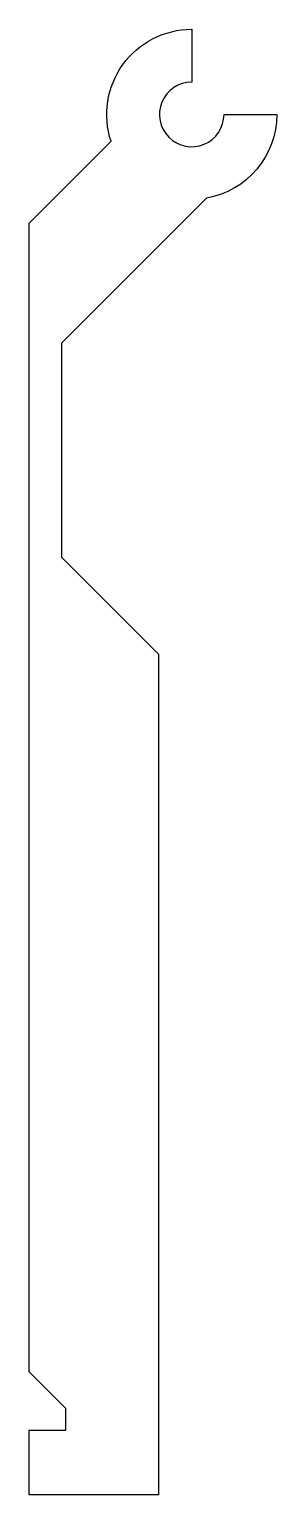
# Model space of a CAD drawing. Extents: x 260.5 to 272, y 195.2 to 263.2.
import ezdxf

# ---------------------------------------------------------------- set-up
doc = ezdxf.new("R2010")
doc.units = 0
doc.layers.add('ANA', color=220, linetype='CONTINUOUS')

msp = doc.modelspace()

# ---------------------------------------------------------------- linework, layer by layer
at = {"layer": 'ANA'}
msp.add_lwpolyline([(262.026, 238.725), (266.526, 234.225), (266.526, 195.225), (260.526, 195.225), (260.526, 198.225), (262.226, 198.225), (262.226, 199.225), (260.526, 200.925), (260.526, 254.225), (264.329, 258.027, -0.511805), (268.076, 263.225), (268.076, 260.775, 2.414214), (269.576, 259.275), (272.026, 259.275, -0.364397), (268.756, 255.384), (262.026, 248.654)], format="xyb", close=True, dxfattribs=at)

doc.saveas('drawing.dxf')
